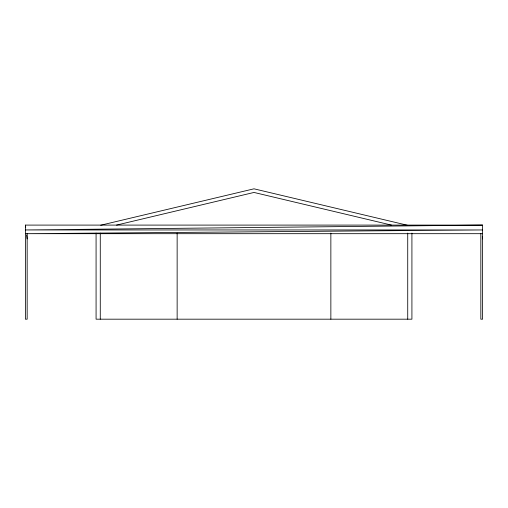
<?xml version="1.0" encoding="UTF-8"?>
<svg xmlns="http://www.w3.org/2000/svg" width="508" height="508" viewBox="0 0 508 508"><rect width="100%" height="100%" fill="white"/><g stroke="black" fill="none" stroke-linecap="round" stroke-linejoin="round"><path stroke-width="0.76" d="M100.692 225.228L254 188.817L407.302 225.228M116.542 225.095L254 192.449L391.452 225.095M480.835 233.528L480.835 319.183L482.6 319.183L482.6 225.095L25.4 229.953L482.6 229.953L25.4 233.686L482.6 233.686M27.165 233.528L27.165 319.183L25.4 319.183L25.4 225.095L482.6 225.095M482.308 236.595L482.6 238.9M25.4 225.095L25.692 227.394M26.676 235.064L27.165 238.9M411.918 233.115L411.918 319.183L96.076 319.183L96.076 233.115M407.727 233.115L407.727 319.183M330.86 233.115L330.86 319.183M177.14 233.115L177.14 319.183M100.273 233.115L100.273 319.183"/></g></svg>
